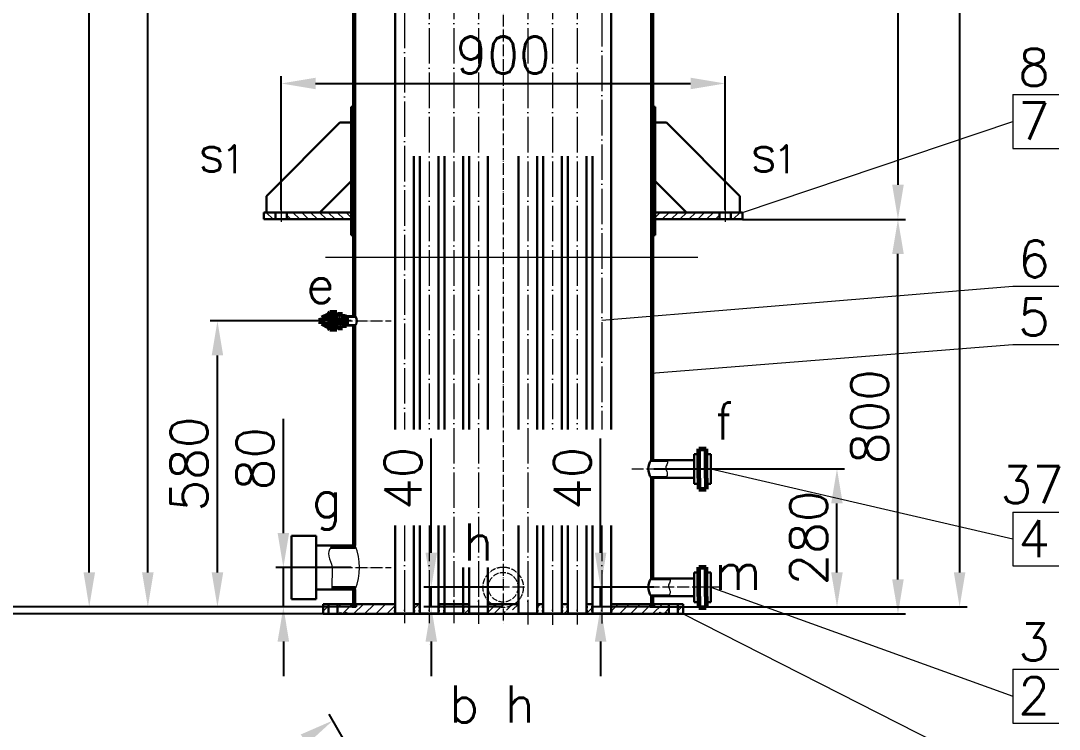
# Model space of a CAD drawing. Header units: millimetres. Extents: x 27957 to 34297, y -4647 to 4153.
# Drawn here: x 29061 to 31166, y -3135 to -1699 of the extents above; entities that cross this region are included whole.
import ezdxf

# ---------------------------------------------------------------- set-up
doc = ezdxf.new("R2010")
doc.units = ezdxf.units.MM
for name, pattern in [('ACAD_ISO02W100', [15, 12, -3]), ('ACAD_ISO04W100', [30, 24, -3, 0, -3]), ('ACAD_ISO05W100', [36, 24, -3, 0, -3, 0, -3, 0, -3])]:
    doc.linetypes.add(name, pattern=pattern)
doc.layers.get('0').update_dxf_attribs({"lineweight": 20})
for name, color, linetype, lineweight in [('1.2', 3, 'Continuous', 30), ('glq1.2', 1, 'ACAD_ISO04W100', 13), ('glq1.5', 3, 'Continuous', 60), ('hb1.3', 6, 'ACAD_ISO02W100', 20), ('tkk.jgj.m20.2', 1, 'ACAD_ISO04W100', 20), ('tkk.jgj.m20.3', 3, 'Continuous', 60), ('中心线', 1, 'ACAD_ISO04W100', 18), ('假想线', 4, 'ACAD_ISO05W100', 20), ('粗实线', 3, 'Continuous', 30)]:
    doc.layers.add(name, color=color, linetype=linetype, lineweight=lineweight)
doc.styles.add('样式 2', font='romans.shx', dxfattribs={"height": 75})
doc.styles.add('样式 5', font='romans.shx', dxfattribs={"height": 5})
doc.dimstyles.new('副本ISO-25', dxfattribs={"dimtxt": 75, "dimasz": 70, "dimexe": 15, "dimexo": 0, "dimgap": 20, "dimtad": 1, "dimdsep": 46, "dimtxsty": '样式 2', "dimcen": 2.5, "dimadec": 0, "dimazin": 0, "dimtfac": 1, "dimtmove": 0, "dimatfit": 3, "dimldrblk": 'NONE', "dimfxl": 0, "dimarcsym": 0})
pattern_1 = [(45, (23053.0922, 2137.9), (-2.245064, 2.245064), [])]

# ---------------------------------------------------------------- blocks, each defined once
blk = doc.blocks.new('*D17')
at = {"color": 0, "lineweight": -2}
for p, q in [((30429.3, 1797.6), (30979.1, 1797.6)), ((30964.1, 1727.6), (30964.1, -2817.4)), ((30338.9, -2887.4), (30979.1, -2887.4))]:
    blk.add_line(p, q, dxfattribs=at)
at = {"color": 0}
for points in [[(30952.4, 1727.6), (30975.7, 1727.6), (30964.1, 1797.6)], [(30952.4, -2817.4), (30975.7, -2817.4), (30964.1, -2887.4)]]:
    blk.add_solid(points, dxfattribs=at)
at = {"layer": 'Defpoints', "color": 0}
for p in [(30429.3, 1797.6), (30338.9, -2887.4), (30964.1, -2887.4)]:
    blk.add_point(p, dxfattribs=at)
at = {"color": 0, "insert": (30906.6, -544.9), "char_height": 75, "attachment_point": 5, "rotation": 90, "style": '样式 2'}
blk.add_mtext('4685', dxfattribs=at)
blk = doc.blocks.new('_None')
blk = doc.blocks.new('*D12')
at = {"color": 0, "lineweight": -2}
for p, q in [((29654.9, 2528.6), (28871.7, 2528.6)), ((28886.7, -2817.4), (28886.7, 2458.6)), ((29738.9, -2887.4), (28871.7, -2887.4))]:
    blk.add_line(p, q, dxfattribs=at)
at = {"color": 0}
for points in [[(28875.1, 2458.6), (28898.4, 2458.6), (28886.7, 2528.6)], [(28875.1, -2817.4), (28898.4, -2817.4), (28886.7, -2887.4)]]:
    blk.add_solid(points, dxfattribs=at)
at = {"layer": 'Defpoints', "color": 0}
for p in [(28886.7, 2528.6), (29654.9, 2528.6), (29738.9, -2887.4)]:
    blk.add_point(p, dxfattribs=at)
at = {"color": 0, "insert": (28829.2, -179.4), "char_height": 75, "attachment_point": 5, "rotation": 90, "style": '样式 2'}
blk.add_mtext('5416', dxfattribs=at)
blk = doc.blocks.new('*D11')
at = {"color": 0, "lineweight": -2}
for p, q in [((29696.4, 1647.6), (29017.2, 1647.6)), ((29032.2, 1577.6), (29032.2, -2817.4)), ((29734.9, -2887.4), (29017.2, -2887.4))]:
    blk.add_line(p, q, dxfattribs=at)
at = {"color": 0}
for points in [[(29020.6, 1577.6), (29043.9, 1577.6), (29032.2, 1647.6)], [(29020.6, -2817.4), (29043.9, -2817.4), (29032.2, -2887.4)]]:
    blk.add_solid(points, dxfattribs=at)
at = {"layer": 'Defpoints', "color": 0}
for p in [(29696.4, 1647.6), (29032.2, -2887.4), (29734.9, -2887.4)]:
    blk.add_point(p, dxfattribs=at)
at = {"color": 0, "insert": (28974.7, -619.9), "char_height": 75, "attachment_point": 5, "rotation": 90, "style": '样式 2'}
blk.add_mtext('4535', dxfattribs=at)
blk = doc.blocks.new('*D10')
at = {"color": 0, "lineweight": -2}
for p, q in [((29654.9, 1529.1), (29184.9, 1529.1)), ((29199.9, -2817.4), (29199.9, 1459.1)), ((29734.9, -2887.4), (29184.9, -2887.4))]:
    blk.add_line(p, q, dxfattribs=at)
at = {"color": 0}
for points in [[(29188.3, 1459.1), (29211.6, 1459.1), (29199.9, 1529.1)], [(29188.3, -2817.4), (29211.6, -2817.4), (29199.9, -2887.4)]]:
    blk.add_solid(points, dxfattribs=at)
at = {"layer": 'Defpoints', "color": 0}
for p in [(29199.9, 1529.1), (29654.9, 1529.1), (29734.9, -2887.4)]:
    blk.add_point(p, dxfattribs=at)
at = {"color": 0, "insert": (29142.4, -679.1), "char_height": 75, "attachment_point": 5, "rotation": 90, "style": '样式 2'}
blk.add_mtext('4416.5', dxfattribs=at)
blk = doc.blocks.new('*D4')
at = {"color": 0, "lineweight": -2}
for p, q in [((29734.9, 1392.6), (29303.7, 1392.6)), ((29318.7, -2817.4), (29318.7, 1322.6)), ((29734.9, -2887.4), (29303.7, -2887.4))]:
    blk.add_line(p, q, dxfattribs=at)
at = {"color": 0}
for points in [[(29307, 1322.6), (29330.3, 1322.6), (29318.7, 1392.6)], [(29307, -2817.4), (29330.3, -2817.4), (29318.7, -2887.4)]]:
    blk.add_solid(points, dxfattribs=at)
at = {"layer": 'Defpoints', "color": 0}
for p in [(29318.7, 1392.6), (29734.9, 1392.6), (29734.9, -2887.4)]:
    blk.add_point(p, dxfattribs=at)
at = {"color": 0, "insert": (29261.2, -747.4), "char_height": 75, "attachment_point": 5, "rotation": 90, "style": '样式 2'}
blk.add_mtext('4280', dxfattribs=at)
blk = doc.blocks.new('*D21')
at = {"color": 0, "lineweight": -2}
for p, q in [((29838.9, -3369), (29686.2, -3104.6)), ((29480.8, -3715.4), (29333.6, -3715.4))]:
    blk.add_line(p, q, dxfattribs=at)
blk.add_arc((30038.9, -3715.4), 690.3, 125.8126, 174.1874, dxfattribs=at)
at = {"color": 0}
for points in [[(29628.6, -3145.9), (29641.3, -3165.5), (29693.7, -3117.6)], [(29363.8, -3646.1), (29340.5, -3644.9), (29348.6, -3715.4)]]:
    blk.add_solid(points, dxfattribs=at)
at = {"layer": 'Defpoints', "color": 0}
for p in [(29838.9, -3369), (29390.2, -3479.3), (29905.9, -3485.1), (29480.8, -3715.4), (30530.1, -3715.4)]:
    blk.add_point(p, dxfattribs=at)
at = {"color": 0, "insert": (29413.3, -3305.7), "char_height": 75, "attachment_point": 5, "rotation": 56.7734, "style": '样式 2'}
blk.add_mtext('60°', dxfattribs=at)
blk = doc.blocks.new('*D7')
at = {"color": 0, "lineweight": -2}
for p, q in [((29893.2, -2777.4), (29893.2, -2545.9)), ((30038.9, -2847.4), (29878.2, -2847.4)), ((29893.2, -2887.4), (29893.2, -2847.4)), ((30038.9, -2887.4), (29878.2, -2887.4)), ((29893.2, -2957.4), (29893.2, -3027.4))]:
    blk.add_line(p, q, dxfattribs=at)
at = {"color": 0}
for points in [[(29881.5, -2777.4), (29904.8, -2777.4), (29893.2, -2847.4)], [(29881.5, -2957.4), (29904.8, -2957.4), (29893.2, -2887.4)]]:
    blk.add_solid(points, dxfattribs=at)
at = {"layer": 'Defpoints', "color": 0}
for p in [(29893.2, -2847.4), (30038.9, -2847.4), (30038.9, -2887.4)]:
    blk.add_point(p, dxfattribs=at)
at = {"color": 0, "insert": (29835.7, -2626.6), "char_height": 75, "attachment_point": 5, "rotation": 90, "style": '样式 2'}
blk.add_mtext('40', dxfattribs=at)
blk = doc.blocks.new('*D6')
at = {"color": 0, "lineweight": -2}
for p, q in [((29593.4, -2737.4), (29593.4, -2505.9)), ((29730.8, -2807.4), (29578.4, -2807.4)), ((29593.4, -2887.4), (29593.4, -2807.4)), ((29734.9, -2887.4), (29578.4, -2887.4)), ((29593.4, -2957.4), (29593.4, -3027.4))]:
    blk.add_line(p, q, dxfattribs=at)
at = {"color": 0}
for points in [[(29581.7, -2737.4), (29605, -2737.4), (29593.4, -2807.4)], [(29581.7, -2957.4), (29605, -2957.4), (29593.4, -2887.4)]]:
    blk.add_solid(points, dxfattribs=at)
at = {"layer": 'Defpoints', "color": 0}
for p in [(29593.4, -2807.4), (29730.8, -2807.4), (29734.9, -2887.4)]:
    blk.add_point(p, dxfattribs=at)
at = {"color": 0, "insert": (29535.9, -2586.6), "char_height": 75, "attachment_point": 5, "rotation": 90, "style": '样式 2'}
blk.add_mtext('80', dxfattribs=at)
blk = doc.blocks.new('*D5')
at = {"color": 0, "lineweight": -2}
for p, q in [((29730.8, -2307.4), (29444.8, -2307.4)), ((29459.8, -2817.4), (29459.8, -2377.4)), ((29734.9, -2887.4), (29444.8, -2887.4))]:
    blk.add_line(p, q, dxfattribs=at)
at = {"color": 0}
for points in [[(29448.1, -2377.4), (29471.4, -2377.4), (29459.8, -2307.4)], [(29448.1, -2817.4), (29471.4, -2817.4), (29459.8, -2887.4)]]:
    blk.add_solid(points, dxfattribs=at)
at = {"layer": 'Defpoints', "color": 0}
for p in [(29459.8, -2307.4), (29730.8, -2307.4), (29734.9, -2887.4)]:
    blk.add_point(p, dxfattribs=at)
at = {"color": 0, "insert": (29402.3, -2597.4), "char_height": 75, "attachment_point": 5, "rotation": 90, "style": '样式 2'}
blk.add_mtext('580', dxfattribs=at)
blk = doc.blocks.new('*D9')
at = {"color": 0, "lineweight": -2}
for p, q in [((30344, -2607.4), (30730.5, -2607.4)), ((30715.5, -2817.4), (30715.5, -2677.4)), ((30342.9, -2887.4), (30730.5, -2887.4))]:
    blk.add_line(p, q, dxfattribs=at)
at = {"color": 0}
for points in [[(30703.8, -2677.4), (30727.1, -2677.4), (30715.5, -2607.4)], [(30703.8, -2817.4), (30727.1, -2817.4), (30715.5, -2887.4)]]:
    blk.add_solid(points, dxfattribs=at)
at = {"layer": 'Defpoints', "color": 0}
for p in [(30344, -2607.4), (30715.5, -2607.4), (30342.9, -2887.4)]:
    blk.add_point(p, dxfattribs=at)
at = {"color": 0, "insert": (30658, -2747.4), "char_height": 75, "attachment_point": 5, "rotation": 90, "style": '样式 2'}
blk.add_mtext('280', dxfattribs=at)
blk = doc.blocks.new('*D8')
at = {"color": 0, "lineweight": -2}
for p, q in [((30236.4, -2777.4), (30236.4, -2545.9)), ((30344, -2847.4), (30221.4, -2847.4)), ((30236.4, -2887.4), (30236.4, -2847.4)), ((30342.9, -2887.4), (30221.4, -2887.4)), ((30236.4, -2957.4), (30236.4, -3027.4))]:
    blk.add_line(p, q, dxfattribs=at)
at = {"color": 0}
for points in [[(30224.7, -2777.4), (30248.1, -2777.4), (30236.4, -2847.4)], [(30224.7, -2957.4), (30248.1, -2957.4), (30236.4, -2887.4)]]:
    blk.add_solid(points, dxfattribs=at)
at = {"layer": 'Defpoints', "color": 0}
for p in [(30236.4, -2847.4), (30344, -2847.4), (30342.9, -2887.4)]:
    blk.add_point(p, dxfattribs=at)
at = {"color": 0, "insert": (30178.9, -2626.6), "char_height": 75, "attachment_point": 5, "rotation": 90, "style": '样式 2'}
blk.add_mtext('40', dxfattribs=at)
blk = doc.blocks.new('*D22')
at = {"color": 0, "lineweight": -2}
for p, q in [((29739.9, 3077.6), (28580, 3077.6)), ((28595, -2831.4), (28595, 3007.6)), ((29673.9, -2901.4), (28580, -2901.4))]:
    blk.add_line(p, q, dxfattribs=at)
at = {"color": 0}
for points in [[(28583.4, 3007.6), (28606.7, 3007.6), (28595, 3077.6)], [(28583.4, -2831.4), (28606.7, -2831.4), (28595, -2901.4)]]:
    blk.add_solid(points, dxfattribs=at)
at = {"layer": 'Defpoints', "color": 0}
for p in [(28595, 3077.6), (29739.9, 3077.6), (29673.9, -2901.4)]:
    blk.add_point(p, dxfattribs=at)
at = {"color": 0, "insert": (28537.5, 88.1), "char_height": 75, "attachment_point": 5, "rotation": 90, "style": '样式 2'}
blk.add_mtext('5979', dxfattribs=at)
blk = doc.blocks.new('*D25')
at = {"color": 0, "lineweight": -2}
for p, q in [((30537, -2101.4), (30854.1, -2101.4)), ((30839.1, -2831.4), (30839.1, -2171.4)), ((30403.9, -2901.4), (30854.1, -2901.4))]:
    blk.add_line(p, q, dxfattribs=at)
at = {"color": 0}
for points in [[(30827.4, -2171.4), (30850.8, -2171.4), (30839.1, -2101.4)], [(30827.4, -2831.4), (30850.8, -2831.4), (30839.1, -2901.4)]]:
    blk.add_solid(points, dxfattribs=at)
at = {"layer": 'Defpoints', "color": 0}
for p in [(30537, -2101.4), (30839.1, -2101.4), (30403.9, -2901.4)]:
    blk.add_point(p, dxfattribs=at)
at = {"color": 0, "insert": (30781.6, -2501.4), "char_height": 75, "attachment_point": 5, "rotation": 90, "style": '样式 2'}
blk.add_mtext('800', dxfattribs=at)
blk = doc.blocks.new('*D26')
at = {"color": 0, "lineweight": -2}
for p, q in [((30597.2, 2058.6), (30854.1, 2058.6)), ((30839.1, 1988.6), (30839.1, -2031.4)), ((30523.9, -2101.4), (30854.1, -2101.4))]:
    blk.add_line(p, q, dxfattribs=at)
at = {"color": 0}
for points in [[(30827.4, 1988.6), (30850.8, 1988.6), (30839.1, 2058.6)], [(30827.4, -2031.4), (30850.8, -2031.4), (30839.1, -2101.4)]]:
    blk.add_solid(points, dxfattribs=at)
at = {"layer": 'Defpoints', "color": 0}
for p in [(30597.2, 2058.6), (30523.9, -2101.4), (30839.1, -2101.4)]:
    blk.add_point(p, dxfattribs=at)
at = {"color": 0, "insert": (30781.6, -21.4), "char_height": 75, "attachment_point": 5, "rotation": 90, "style": '样式 2'}
blk.add_mtext('4160', dxfattribs=at)
blk = doc.blocks.new('*D32')
at = {"color": 0, "lineweight": -2}
for p, q in [((29588.8, -2082.6), (29588.8, -1810.9)), ((29658.8, -1825.9), (30418.9, -1825.9)), ((30488.9, -2082.6), (30488.9, -1810.9))]:
    blk.add_line(p, q, dxfattribs=at)
at = {"color": 0}
for points in [[(29658.8, -1814.3), (29658.8, -1837.6), (29588.8, -1825.9)], [(30418.9, -1814.3), (30418.9, -1837.6), (30488.9, -1825.9)]]:
    blk.add_solid(points, dxfattribs=at)
at = {"layer": 'Defpoints', "color": 0}
for p in [(30488.9, -1825.9), (29588.8, -2082.6), (30488.9, -2082.6)]:
    blk.add_point(p, dxfattribs=at)
at = {"color": 0, "insert": (30038.9, -1768.4), "char_height": 75, "attachment_point": 5, "style": '样式 2'}
blk.add_mtext('900', dxfattribs=at)
blk = doc.blocks.new('*D33')
at = {"color": 0, "lineweight": -2}
for p, q in [((28765.8, -2817.4), (28765.8, -2593.1)), ((29673.9, -2887.4), (28750.8, -2887.4)), ((29673.9, -2901.4), (28750.8, -2901.4)), ((28765.8, -2901.4), (28765.8, -2887.4)), ((28765.8, -2971.4), (28765.8, -3041.4))]:
    blk.add_line(p, q, dxfattribs=at)
at = {"color": 0}
for points in [[(28754.1, -2817.4), (28777.4, -2817.4), (28765.8, -2887.4)], [(28754.1, -2971.4), (28777.4, -2971.4), (28765.8, -2901.4)]]:
    blk.add_solid(points, dxfattribs=at)
at = {"layer": 'Defpoints', "color": 0}
for p in [(28765.8, -2887.4), (29673.9, -2887.4), (29673.9, -2901.4)]:
    blk.add_point(p, dxfattribs=at)
at = {"color": 0, "insert": (28708.3, -2670.2), "char_height": 75, "attachment_point": 5, "rotation": 90, "style": '样式 2'}
blk.add_mtext('14', dxfattribs=at)

msp = doc.modelspace()

# ---------------------------------------------------------------- hatches: boundary and pattern name
h = msp.add_hatch()
h.set_pattern_fill('ANSI31', color=256, scale=4, style=0)
h.set_pattern_definition([(135, (54071.315, -233.945), (8.980256, 8.980256), [])])
h.paths.add_polyline_path([(29730.872, -2101.364), (29730.872, -2087.364), (29600.263, -2087.364), (29600.263, -2101.364)])
h.paths.add_polyline_path([(29577.372, -2101.364), (29577.372, -2087.364), (29553.872, -2087.364), (29553.872, -2101.364)])
h = msp.add_hatch()
h.set_pattern_fill('ANSI31', color=256, scale=4, style=0)
h.set_pattern_definition([(45, (6006.429, -233.945), (-8.980256, 8.980256), [])])
h.paths.add_polyline_path([(30477.48, -2101.364), (30477.48, -2087.364), (30346.872, -2087.364), (30346.872, -2101.364)])
h.paths.add_polyline_path([(30523.872, -2101.364), (30523.872, -2087.364), (30500.372, -2087.364), (30500.372, -2101.364)])
h = msp.add_hatch()
h.set_pattern_fill('ANSI31', color=256, style=0)
h.paths.add_polyline_path([(29687.182, -2295.364), (29690.182, -2295.364), (29690.182, -2297.364), (29701.418, -2297.364), (29701.418, -2294.373), (29701.418, -2290.043), (29687.738, -2290.043, 0.25106017), (29685.418, -2294.373), (29671.418, -2301.364), (29671.418, -2303.114), (29687.182, -2303.114)])
h = msp.add_hatch()
h.set_pattern_fill('ANSI31', color=256, angle=90, style=0)
h.paths.add_polyline_path([(29721.418, -2298.364), (29713.418, -2298.364), (29713.418, -2293.364), (29704.418, -2293.364), (29704.418, -2298.364), (29689.572, -2298.364), (29688.418, -2300.364), (29688.418, -2304.364), (29721.418, -2304.364)])
for points in [[(29671.418, -2303.364), (29671.418, -2302.373), (29669.998, -2303.364)], [(29671.418, -2312.354), (29669.998, -2311.364), (29671.418, -2311.364)]]:
    msp.add_hatch(color=256).paths.add_polyline_path(points)
h = msp.add_hatch()
h.set_pattern_fill('ANSI31', color=256, style=0)
h.set_pattern_definition(pattern_1)
h.paths.add_polyline_path([(29671.418, -2311.614), (29671.418, -2313.364), (29685.418, -2320.364, -0.00046242), (29685.418, -2320.354, 0.25106017), (29687.738, -2324.684), (29701.418, -2324.684), (29701.418, -2317.364), (29690.182, -2317.364), (29690.182, -2319.364), (29687.182, -2319.364), (29687.182, -2311.614)])
h = msp.add_hatch()
h.set_pattern_fill('ANSI31', color=256, angle=90, style=0)
h.set_pattern_definition([(135, (22888.0017, 2142.6242), (-2.245064, -2.245064), [])])
h.paths.add_polyline_path([(29704.418, -2310.364), (29688.418, -2310.364), (29688.418, -2314.364), (29689.572, -2316.364), (29704.418, -2316.364)])
h.paths.add_polyline_path([(29713.418, -2310.364), (29704.418, -2310.364), (29704.418, -2321.364), (29713.418, -2321.364)])
h.paths.add_polyline_path([(29721.418, -2310.364), (29713.418, -2310.364), (29713.418, -2316.364), (29721.418, -2316.364)])
h = msp.add_hatch()
h.set_pattern_fill('ANSI31', color=256, style=0)
h.paths.add_polyline_path([(29738.872, -2297.864), (29721.418, -2297.864), (29721.418, -2299.064), (29739.791, -2299.064, 0.02579605)])
h.paths.add_polyline_path([(29739.791, -2315.664), (29721.418, -2315.664), (29721.418, -2316.364), (29721.418, -2316.864), (29738.872, -2316.864, 0.02579605)])
h = msp.add_hatch()
h.set_pattern_fill('ANSI31', color=256, style=0)
h.set_pattern_definition(pattern_1)
h.paths.add_polyline_path([(29700.418, -2316.364), (29690.182, -2316.364), (29690.182, -2317.364), (29701.418, -2317.364)])
h = msp.add_hatch()
h.set_pattern_fill('ANSI31', color=256, scale=5, style=0)
h.set_pattern_definition([(45, (24275.59, -2322.163), (-11.22532, 11.22532), [])])
h.paths.add_polyline_path([(29673.872, -2901.364), (29684.872, -2901.364), (29684.872, -2881.364), (29673.872, -2881.364)])
h.paths.add_polyline_path([(29819.294, -2901.364), (29819.872, -2900.364), (29819.872, -2896.864), (29819.294, -2896.864), (29819.294, -2893.864), (29819.872, -2893.864), (29819.872, -2888.864), (29819.294, -2888.864), (29819.294, -2885.864), (29819.872, -2885.864), (29819.872, -2881.364), (29740.872, -2881.364), (29740.872, -2887.364), (29732.872, -2887.364), (29732.872, -2881.364), (29702.872, -2881.364), (29702.872, -2901.364), (29706.872, -2901.364), (29708.872, -2898.364), (29710.872, -2901.364), (29718.872, -2901.364), (29720.872, -2898.364), (29722.872, -2901.364)])
h.paths.add_polyline_path([(29869.294, -2896.864), (29869.294, -2893.864), (29869.872, -2893.864), (29869.872, -2888.864), (29869.294, -2888.864), (29869.294, -2885.864), (29869.872, -2885.864), (29869.872, -2881.364), (29857.872, -2881.364), (29857.872, -2885.864), (29858.449, -2885.864), (29858.449, -2888.864), (29857.872, -2888.864), (29857.872, -2893.864), (29858.449, -2893.864), (29858.449, -2896.864), (29857.872, -2896.864), (29857.872, -2900.364), (29858.449, -2901.364), (29869.294, -2901.364), (29869.872, -2900.364), (29869.872, -2896.864)])
h.paths.add_polyline_path([(29907.872, -2893.864), (29908.449, -2893.864), (29908.449, -2896.864), (29907.872, -2896.864), (29907.872, -2900.364), (29908.449, -2901.364), (29919.294, -2901.364), (29919.872, -2900.364), (29919.872, -2896.864), (29919.294, -2896.864), (29919.294, -2893.864), (29919.872, -2893.864), (29919.872, -2888.864), (29919.294, -2888.864), (29919.294, -2885.864), (29919.872, -2885.864), (29919.872, -2881.364), (29907.872, -2881.364), (29907.872, -2885.864), (29908.449, -2885.864), (29908.449, -2888.864), (29907.872, -2888.864)])
h.paths.add_polyline_path([(29957.872, -2893.864), (29958.449, -2893.864), (29958.449, -2896.864), (29957.872, -2896.864), (29957.872, -2900.364), (29958.449, -2901.364), (29969.294, -2901.364), (29969.872, -2900.364), (29969.872, -2896.864), (29969.294, -2896.864), (29969.294, -2893.864), (29969.872, -2893.864), (29969.872, -2888.864), (29969.294, -2888.864), (29969.294, -2885.864), (29969.872, -2885.864), (29969.872, -2881.364), (29957.872, -2881.364), (29957.872, -2885.864), (29958.449, -2885.864), (29958.449, -2888.864), (29957.872, -2888.864)])
h.paths.add_polyline_path([(30019.294, -2893.864), (30019.872, -2893.864), (30019.872, -2888.864), (30019.294, -2888.864), (30019.294, -2885.864), (30019.872, -2885.864), (30019.872, -2881.364), (30007.872, -2881.364), (30007.872, -2885.864), (30008.449, -2885.864), (30008.449, -2888.864), (30007.872, -2888.864), (30007.872, -2893.864), (30008.449, -2893.864), (30008.449, -2896.864), (30007.872, -2896.864), (30007.872, -2900.364), (30008.449, -2901.364), (30019.294, -2901.364), (30019.872, -2900.364), (30019.872, -2896.864), (30019.294, -2896.864)])
h.paths.add_polyline_path([(30069.294, -2893.864), (30069.872, -2893.864), (30069.872, -2888.864), (30069.294, -2888.864), (30069.294, -2885.864), (30069.872, -2885.864), (30069.872, -2881.364), (30057.872, -2881.364), (30057.872, -2885.864), (30058.449, -2885.864), (30058.449, -2888.864), (30057.872, -2888.864), (30057.872, -2893.864), (30058.449, -2893.864), (30058.449, -2896.864), (30057.872, -2896.864), (30057.872, -2900.364), (30058.449, -2901.364), (30069.294, -2901.364), (30069.872, -2900.364), (30069.872, -2896.864), (30069.294, -2896.864)])
h.paths.add_polyline_path([(30119.294, -2893.864), (30119.872, -2893.864), (30119.872, -2888.864), (30119.294, -2888.864), (30119.294, -2885.864), (30119.872, -2885.864), (30119.872, -2881.364), (30107.872, -2881.364), (30107.872, -2885.864), (30108.449, -2885.864), (30108.449, -2888.864), (30107.872, -2888.864), (30107.872, -2893.864), (30108.449, -2893.864), (30108.449, -2896.864), (30107.872, -2896.864), (30107.872, -2900.364), (30108.449, -2901.364), (30119.294, -2901.364), (30119.872, -2900.364), (30119.872, -2896.864), (30119.294, -2896.864)])
h.paths.add_polyline_path([(30158.449, -2893.864), (30158.449, -2896.864), (30157.872, -2896.864), (30157.872, -2900.364), (30158.449, -2901.364), (30169.294, -2901.364), (30169.872, -2900.364), (30169.872, -2896.864), (30169.294, -2896.864), (30169.294, -2893.864), (30169.872, -2893.864), (30169.872, -2888.864), (30169.294, -2888.864), (30169.294, -2885.864), (30169.872, -2885.864), (30169.872, -2881.364), (30157.872, -2881.364), (30157.872, -2885.864), (30158.449, -2885.864), (30158.449, -2888.864), (30157.872, -2888.864), (30157.872, -2893.864)])
h.paths.add_polyline_path([(30208.449, -2888.864), (30207.872, -2888.864), (30207.872, -2893.864), (30208.449, -2893.864), (30208.449, -2896.864), (30207.872, -2896.864), (30207.872, -2900.364), (30208.449, -2901.364), (30219.295, -2901.364), (30219.872, -2900.364), (30219.872, -2896.864), (30219.295, -2896.864), (30219.295, -2893.864), (30219.872, -2893.864), (30219.872, -2888.864), (30219.295, -2888.864), (30219.295, -2885.864), (30219.872, -2885.864), (30219.872, -2881.364), (30207.872, -2881.364), (30207.872, -2885.864), (30208.449, -2885.864)])
h.paths.add_polyline_path([(30354.872, -2901.364), (30356.872, -2898.364), (30358.872, -2901.364), (30366.872, -2901.364), (30368.872, -2898.364), (30370.872, -2901.364), (30374.872, -2901.364), (30374.872, -2881.364), (30344.872, -2881.364), (30344.872, -2887.364), (30336.872, -2887.364), (30336.872, -2881.364), (30257.872, -2881.364), (30257.872, -2885.864), (30258.449, -2885.864), (30258.449, -2888.864), (30257.872, -2888.864), (30257.872, -2893.864), (30258.449, -2893.864), (30258.449, -2896.864), (30257.872, -2896.864), (30257.872, -2900.364), (30258.449, -2901.364)])
h.paths.add_polyline_path([(30392.872, -2901.364), (30403.872, -2901.364), (30403.872, -2881.364), (30392.872, -2881.364)])
h = msp.add_hatch()
h.set_pattern_fill('ANSI31', color=256, scale=4, style=0)
h.paths.add_polyline_path([(30038.872, -2881.364), (30019.872, -2881.364), (30019.872, -2883.613, 0.03418522), (30024.988, -2885.864), (30038.872, -2885.864)])
h.paths.add_polyline_path([(30024.988, -2885.864), (30019.294, -2885.864), (30019.294, -2888.864), (30038.872, -2888.864), (30038.872, -2888.29, -0.08673989)])
h.paths.add_polyline_path([(30057.872, -2883.613), (30057.872, -2881.364), (30038.872, -2881.364), (30038.872, -2885.864), (30052.755, -2885.864, 0.03418522)])
h.paths.add_polyline_path([(30058.449, -2885.864), (30052.755, -2885.864, -0.08673989), (30038.872, -2888.29), (30038.872, -2888.864), (30058.449, -2888.864)])
h.paths.add_polyline_path([(30057.872, -2888.864), (30038.872, -2888.864), (30038.872, -2893.864), (30057.872, -2893.864)])
h.paths.add_polyline_path([(30038.872, -2893.864), (30019.294, -2893.864), (30019.294, -2896.864), (30038.872, -2896.864)])
h.paths.add_polyline_path([(30038.872, -2888.864), (30019.872, -2888.864), (30019.872, -2893.864), (30038.872, -2893.864)])
h.paths.add_polyline_path([(30038.872, -2896.864), (30019.872, -2896.864), (30019.872, -2900.364), (30038.872, -2900.364)])
h.paths.add_polyline_path([(30057.872, -2896.864), (30038.872, -2896.864), (30038.872, -2900.364), (30057.872, -2900.364)])
h.paths.add_polyline_path([(30038.872, -2900.364), (30019.872, -2900.364), (30019.294, -2901.364), (30038.872, -2901.364)])
h.paths.add_polyline_path([(30057.872, -2900.364), (30038.872, -2900.364), (30038.872, -2901.364), (30058.449, -2901.364)])

# ---------------------------------------------------------------- linework, layer by layer
for p, q in [((31071.796, -1848.485), (31071.796, -1957.473)), ((31071.796, -1848.485), (31165.036, -1848.485)), ((30523.872, -2087.364), (31071.796, -1902.979)), ((31071.796, -1957.473), (31165.036, -1957.473)), ((29678.69, -2178.347), (30433.667, -2178.347)), ((30238.872, -2305.842), (31071.796, -2236.907)), ((31071.796, -2236.907), (31165.036, -2236.907)), ((29669.998, -2303.364), (29671.418, -2302.373)), ((29669.998, -2311.364), (29671.418, -2312.354)), ((30338.872, -2413.404), (31071.796, -2355.062)), ((31071.796, -2355.062), (31165.036, -2355.062)), ((30459.623, -2607.364), (31071.796, -2749.416)), ((31071.796, -2694.922), (31071.796, -2803.91)), ((31071.796, -2694.922), (31165.036, -2694.922)), ((31071.796, -2803.91), (31165.036, -2803.91)), ((30459.623, -2847.364), (31071.796, -3068.166)), ((30344.872, -2881.364), (30284.618, -2881.364)), ((30344.872, -2887.364), (30284.618, -2887.364)), ((30403.872, -2901.364), (31071.796, -3240.71)), ((31071.796, -3013.672), (31165.036, -3013.672)), ((31071.796, -3013.672), (31071.796, -3122.66)), ((31071.796, -3122.66), (31165.036, -3122.66))]:
    msp.add_line(p, q)
msp.add_arc((29629.872, -2807.364), 117.734, 337.791948, 22.208052)
for points, knots in [([(30371.278, -2589.437), (30372.113, -2591.356), (30373.073, -2595.954), (30365.708, -2604.196), (30373.613, -2615.111), (30370.619, -2622.207), (30368.566, -2625.351)], [6.6478009, 6.6478009, 6.6478009, 6.6478009, 12.79080669, 21.48468527, 34.31898502, 44.93374018, 44.93374018, 44.93374018, 44.93374018]), ([(29692.337, -2762.864), (29688.147, -2768.055), (29681.604, -2779.621), (29694.135, -2802.963), (29691.389, -2827.529), (29691.699, -2844.728), (29691.827, -2851.864)], [12.39811184, 12.39811184, 12.39811184, 12.39811184, 31.19802637, 53.07096954, 83.27412044, 104.69060483, 104.69060483, 104.69060483, 104.69060483]), ([(30376.793, -2829.437), (30377.628, -2831.356), (30378.588, -2835.954), (30371.223, -2844.196), (30379.128, -2855.111), (30376.134, -2862.207), (30374.081, -2865.351)], [6.6478009, 6.6478009, 6.6478009, 6.6478009, 12.79080669, 21.48468527, 34.31898502, 44.93374018, 44.93374018, 44.93374018, 44.93374018])]:
    msp.add_open_spline(points, degree=3, knots=knots)
at = {"layer": '1.2'}
for p, q in [((29721.418, -2297.864), (29738.872, -2297.864)), ((29721.418, -2297.864), (29721.418, -2316.864)), ((29721.418, -2299.064), (29739.791, -2299.064)), ((29721.418, -2315.664), (29739.791, -2315.664)), ((29721.418, -2316.864), (29738.872, -2316.864)), ((30426.12, -2626.364), (30426.12, -2577.283)), ((30435.288, -2577.283), (30426.12, -2577.283)), ((30459.623, -2577.283), (30450.456, -2577.283)), ((30459.623, -2626.364), (30459.623, -2577.283)), ((30371.835, -2590.937), (30337.856, -2590.937)), ((30426.12, -2589.437), (30338.872, -2589.437)), ((30369.485, -2623.851), (30337.848, -2623.851)), ((30426.12, -2625.351), (30338.872, -2625.351)), ((30426.12, -2626.364), (30426.12, -2637.445)), ((30459.623, -2626.364), (30459.623, -2637.445)), ((30435.288, -2637.445), (30426.12, -2637.445)), ((30459.623, -2637.445), (30450.456, -2637.445)), ((30426.12, -2866.364), (30426.12, -2817.283)), ((30435.288, -2817.283), (30426.12, -2817.283)), ((30459.623, -2817.283), (30450.456, -2817.283)), ((30459.623, -2866.364), (30459.623, -2817.283)), ((30377.35, -2830.937), (30337.856, -2830.937)), ((30426.12, -2829.437), (30338.872, -2829.437)), ((30375, -2863.851), (30337.848, -2863.851)), ((30426.12, -2865.351), (30338.872, -2865.351)), ((30426.12, -2866.364), (30426.12, -2877.445)), ((30435.288, -2877.445), (30426.12, -2877.445)), ((30459.623, -2877.445), (30450.456, -2877.445)), ((30459.623, -2866.364), (30459.623, -2877.445))]:
    msp.add_line(p, q, dxfattribs=at)
for centre, radius, start, end in [((29727.709, -2307.364), 14.658, 319.60003, 40.39997), ((30363.782, -2607.4), 30.712, 144.204053, 215.795947), ((30363.782, -2847.4), 30.712, 144.204053, 215.795947)]:
    msp.add_arc(centre, radius, start, end, dxfattribs=at)
at = {"layer": 'glq1.2', "ltscale": 3}
for p, q in [((30238.872, 3096.212), (30238.872, -2527.2)), ((29838.872, 3093.155), (29838.872, -2527.2)), ((29838.872, -2722.44), (29838.872, -2909.009)), ((30238.872, -2722.44), (30238.872, -2920.995))]:
    msp.add_line(p, q, dxfattribs=at)
at = {"layer": 'glq1.2'}
for p, q in [((29588.817, -2082.592), (29588.817, -2106.135)), ((30488.926, -2082.592), (30488.926, -2106.135)), ((29682.392, -2307.364), (29724.64, -2307.364))]:
    msp.add_line(p, q, dxfattribs=at)
at = {"layer": 'glq1.5'}
for p, q in [((29704.418, -2293.364), (29713.418, -2293.364)), ((29704.418, -2293.364), (29704.418, -2298.364)), ((29704.418, -2293.364), (29713.418, -2293.364)), ((29704.418, -2298.364), (29704.418, -2293.364)), ((29713.418, -2293.364), (29713.418, -2298.364)), ((29713.418, -2298.364), (29713.418, -2293.364)), ((29685.418, -2294.373), (29671.418, -2301.364)), ((29685.418, -2320.364), (29671.418, -2313.364)), ((29687.182, -2295.364), (29690.182, -2295.364)), ((29688.418, -2300.364), (29690.15, -2297.364)), ((29688.418, -2307.364), (29688.418, -2300.364)), ((29688.418, -2304.364), (29721.418, -2304.364)), ((29688.418, -2307.364), (29688.418, -2314.364)), ((29688.418, -2310.364), (29721.418, -2310.364)), ((29688.418, -2314.364), (29690.15, -2317.364)), ((29689.572, -2298.364), (29704.418, -2298.364)), ((29690.15, -2297.364), (29701.418, -2297.364)), ((29690.182, -2297.364), (29701.418, -2297.364)), ((29690.182, -2298.364), (29700.418, -2298.364)), ((29700.418, -2298.364), (29701.418, -2297.364)), ((29701.418, -2297.364), (29701.418, -2298.364)), ((29701.418, -2298.364), (29701.418, -2297.364)), ((29701.418, -2298.364), (29704.418, -2298.364)), ((29713.418, -2298.364), (29721.418, -2298.364)), ((29721.418, -2298.364), (29721.418, -2316.364)), ((29687.182, -2319.364), (29690.182, -2319.364)), ((29689.572, -2316.364), (29704.418, -2316.364)), ((29690.15, -2317.364), (29701.418, -2317.364)), ((29690.182, -2316.364), (29700.418, -2316.364)), ((29690.182, -2317.364), (29701.418, -2317.364)), ((29700.418, -2316.364), (29701.418, -2317.364)), ((29701.418, -2316.364), (29701.418, -2317.364)), ((29704.418, -2316.364), (29704.418, -2321.364)), ((29704.418, -2321.364), (29713.418, -2321.364)), ((29713.418, -2316.364), (29721.418, -2316.364)), ((29713.418, -2316.364), (29713.418, -2321.364)), ((30435.288, -2626.364), (30435.288, -2566.437)), ((30435.288, -2566.437), (30450.456, -2566.437)), ((30450.456, -2626.364), (30450.456, -2566.437)), ((30435.288, -2626.364), (30435.288, -2648.29)), ((30450.456, -2626.364), (30450.456, -2648.29)), ((30435.288, -2648.29), (30450.456, -2648.29)), ((30435.288, -2866.364), (30435.288, -2806.437)), ((30435.288, -2806.437), (30450.456, -2806.437)), ((30450.456, -2866.364), (30450.456, -2806.437)), ((30435.288, -2866.364), (30435.288, -2888.29)), ((30450.456, -2866.364), (30450.456, -2888.29)), ((30435.288, -2888.29), (30450.456, -2888.29))]:
    msp.add_line(p, q, dxfattribs=at)
at = {"layer": 'hb1.3'}
for radius in [40.927, 30.081]:
    msp.add_circle((30038.872, -2847.364), radius, dxfattribs=at)
at = {"layer": 'tkk.jgj.m20.2'}
msp.add_line((29715.253, -2307.364), (29663.807, -2307.364), dxfattribs=at)
at = {"layer": 'tkk.jgj.m20.3'}
for p, q in [((29701.418, -2290.043), (29687.738, -2290.043)), ((29701.418, -2290.043), (29701.418, -2298.364)), ((29671.418, -2301.364), (29671.418, -2313.364)), ((29687.182, -2307.364), (29687.182, -2295.364)), ((29687.182, -2307.364), (29687.182, -2319.364)), ((29690.182, -2297.364), (29690.182, -2295.364)), ((29701.418, -2294.373), (29701.418, -2298.364)), ((29701.418, -2298.364), (29701.418, -2294.373)), ((29701.418, -2324.684), (29687.738, -2324.684)), ((29690.182, -2317.364), (29690.182, -2319.364)), ((29701.418, -2316.364), (29701.418, -2320.354)), ((29701.418, -2316.364), (29701.418, -2324.684))]:
    msp.add_line(p, q, dxfattribs=at)
for centre, start, end in [((29690.618, -2294.373), 123.626403, 180), ((29690.618, -2320.354), 180, 236.373597)]:
    msp.add_arc(centre, 5.2, start, end, dxfattribs=at)
at = {"layer": '中心线', "ltscale": 3}
for p, q in [((29888.872, -362.073), (29888.872, -2527.2)), ((29938.872, -362.073), (29938.872, -2918.504)), ((29988.872, -362.073), (29988.872, -2921.431)), ((30088.872, -362.073), (30088.872, -2922.595)), ((30138.872, -362.073), (30138.872, -2527.2)), ((30188.872, -362.073), (30188.872, -2527.2)), ((29888.872, -2722.44), (29888.872, -2914.764)), ((30138.872, -2722.44), (30138.872, -2923.54)), ((30188.872, -2722.44), (30188.872, -2922.595)), ((29888.872, -2963.403), (29888.872, -2963.785))]:
    msp.add_line(p, q, dxfattribs=at)
at = {"layer": '中心线'}
for p, q in [((30038.872, -362.073), (30038.872, -2921.191)), ((29649.606, -2307.364), (29811.902, -2307.364)), ((30299.513, -2607.364), (30479.771, -2607.364)), ((29649.606, -2807.364), (29811.902, -2807.364)), ((30081.958, -2847.364), (30001.223, -2847.364)), ((30475.965, -2847.364), (30313.577, -2847.364)), ((29838.872, -2873.132), (29838.872, -2920.476)), ((29888.872, -2873.132), (29888.872, -2920.476)), ((29938.872, -2873.132), (29938.872, -2920.476)), ((29988.872, -2873.132), (29988.872, -2920.476)), ((30088.872, -2873.132), (30088.872, -2920.476)), ((30138.872, -2873.132), (30138.872, -2920.476)), ((30188.872, -2873.132), (30188.872, -2920.476)), ((30238.872, -2873.132), (30238.872, -2920.476))]:
    msp.add_line(p, q, dxfattribs=at)
at = {"layer": '假想线', "ltscale": 0.25}
for p, q in [((29665.52, -2301.747), (29665.52, -2312.969)), ((29677.003, -2303.364), (29665.52, -2303.364)), ((29671.418, -2304.364), (29665.52, -2304.364)), ((29677.003, -2304.364), (29665.52, -2304.364)), ((29677.003, -2310.364), (29665.52, -2310.364)), ((29677.003, -2311.364), (29665.52, -2311.364)), ((29677.003, -2307.364), (29677.003, -2303.364)), ((29677.003, -2307.364), (29677.003, -2311.364))]:
    msp.add_line(p, q, dxfattribs=at)
at = {"layer": '粗实线'}
for p, q in [((29734.872, 1392.636), (29734.872, -2297.864)), ((29738.872, 1392.636), (29738.872, -2297.864)), ((30338.872, 1392.636), (30338.872, -2589.437)), ((30342.872, 1392.636), (30342.872, -2589.437)), ((29730.872, -1873.364), (29730.872, -2133.364)), ((29734.872, -1873.364), (29730.872, -1873.364)), ((30342.872, -1873.364), (30346.872, -1873.364)), ((30346.872, -1873.364), (30346.872, -2133.364)), ((29707.98, -1905.364), (29558.872, -2054.472)), ((29730.872, -1905.364), (29707.98, -1905.364)), ((30346.872, -1905.364), (30369.764, -1905.364)), ((30369.764, -1905.364), (30518.872, -2054.472)), ((29730.872, -2023.893), (29667.401, -2087.364)), ((30346.872, -2023.893), (30410.342, -2087.364)), ((29558.872, -2054.472), (29558.872, -2087.364)), ((29558.872, -2054.472), (29558.872, -2077.364)), ((30518.872, -2054.472), (30518.872, -2087.364)), ((30518.872, -2054.472), (30518.872, -2077.364)), ((29730.872, -2087.364), (29553.872, -2087.364)), ((29553.872, -2087.364), (29553.872, -2101.364)), ((29730.872, -2101.364), (29553.872, -2101.364)), ((29577.372, -2087.364), (29577.372, -2101.364)), ((29600.263, -2087.364), (29600.263, -2101.364)), ((30346.872, -2087.364), (30523.872, -2087.364)), ((30346.872, -2087.364), (30346.872, -2101.364)), ((30346.872, -2101.364), (30523.872, -2101.364)), ((30477.48, -2087.364), (30477.48, -2101.364)), ((30500.372, -2087.364), (30500.372, -2101.364)), ((30523.872, -2087.364), (30523.872, -2101.364)), ((29734.872, -2133.364), (29730.872, -2133.364)), ((30342.872, -2133.364), (30346.872, -2133.364)), ((29687.182, -2303.114), (29671.418, -2303.114)), ((29687.182, -2311.614), (29671.418, -2311.614)), ((29734.872, -2316.864), (29734.872, -2762.864)), ((29738.872, -2316.864), (29738.872, -2762.864)), ((30338.872, -2625.351), (30338.872, -2829.437)), ((30342.872, -2625.351), (30342.872, -2829.437)), ((29609.849, -2742.864), (29609.849, -2871.864)), ((29609.849, -2742.864), (29659.849, -2742.864)), ((29659.849, -2742.864), (29659.849, -2871.864)), ((29659.849, -2762.864), (29738.872, -2762.864)), ((29689.068, -2767.364), (29738.872, -2767.364)), ((29659.849, -2851.864), (29738.872, -2851.864)), ((29691.75, -2847.364), (29738.872, -2847.364)), ((29734.872, -2851.864), (29734.872, -2887.364)), ((29738.872, -2851.864), (29738.872, -2887.364)), ((29609.849, -2871.864), (29659.849, -2871.864)), ((29673.872, -2881.364), (29819.872, -2881.364)), ((29673.872, -2881.364), (29673.872, -2901.364)), ((29684.872, -2881.364), (29684.872, -2901.364)), ((29702.872, -2881.364), (29702.872, -2901.364)), ((29732.872, -2881.364), (29732.872, -2887.364)), ((29819.872, -2881.364), (29734.872, -2881.364)), ((29740.872, -2881.364), (29740.872, -2887.364)), ((29819.872, -2885.864), (29819.872, -2881.364)), ((29857.872, -2885.864), (29857.872, -2881.364)), ((29857.872, -2881.364), (29869.872, -2881.364)), ((29869.872, -2881.364), (29857.872, -2881.364)), ((29869.872, -2885.864), (29869.872, -2881.364)), ((29907.872, -2885.864), (29907.872, -2881.364)), ((29907.872, -2881.364), (29919.872, -2881.364)), ((29969.872, -2881.364), (29907.872, -2881.364)), ((29919.872, -2885.864), (29919.872, -2881.364)), ((29957.872, -2885.864), (29957.872, -2881.364)), ((29957.872, -2881.364), (29969.872, -2881.364)), ((29969.872, -2885.864), (29969.872, -2881.364)), ((30007.872, -2885.864), (30007.872, -2881.364)), ((30007.872, -2881.364), (30069.872, -2881.364)), ((30069.872, -2881.364), (30007.872, -2881.364)), ((30069.872, -2885.864), (30069.872, -2881.364)), ((30107.872, -2885.864), (30107.872, -2881.364)), ((30107.872, -2881.364), (30119.872, -2881.364)), ((30119.872, -2881.364), (30107.872, -2881.364)), ((30119.872, -2885.864), (30119.872, -2881.364)), ((30157.872, -2885.864), (30157.872, -2881.364)), ((30157.872, -2881.364), (30169.872, -2881.364)), ((30169.872, -2881.364), (30157.872, -2881.364)), ((30169.872, -2885.864), (30169.872, -2881.364)), ((30207.872, -2885.864), (30207.872, -2881.364)), ((30207.872, -2881.364), (30219.872, -2881.364)), ((30219.872, -2881.364), (30207.872, -2881.364)), ((30219.872, -2885.864), (30219.872, -2881.364)), ((30342.872, -2881.364), (30257.872, -2881.364)), ((30257.872, -2885.864), (30257.872, -2881.364)), ((30257.872, -2881.364), (30403.872, -2881.364)), ((30336.872, -2881.364), (30336.872, -2887.364)), ((30338.872, -2865.351), (30338.872, -2887.364)), ((30342.872, -2865.351), (30342.872, -2887.364)), ((30344.872, -2881.364), (30344.872, -2887.364)), ((30374.872, -2881.364), (30374.872, -2901.364)), ((30392.872, -2881.364), (30392.872, -2901.364)), ((30403.872, -2881.364), (30403.872, -2901.364)), ((29673.872, -2901.364), (30403.872, -2901.364)), ((29706.872, -2901.364), (29708.872, -2898.364)), ((29708.872, -2898.364), (29710.872, -2901.364)), ((29718.872, -2901.364), (29720.872, -2898.364)), ((29720.872, -2898.364), (29722.872, -2901.364)), ((29732.872, -2887.364), (29740.872, -2887.364)), ((29819.294, -2888.864), (29819.294, -2885.864)), ((29819.294, -2885.864), (29819.872, -2885.864)), ((29819.294, -2888.864), (29819.872, -2888.864)), ((29819.294, -2896.864), (29819.294, -2893.864)), ((29819.294, -2893.864), (29819.872, -2893.864)), ((29819.294, -2896.864), (29819.872, -2896.864)), ((29819.872, -2900.364), (29819.294, -2901.364)), ((29819.872, -2893.864), (29819.872, -2888.864)), ((29819.872, -2900.364), (29819.872, -2896.864)), ((29819.872, -2900.364), (29857.872, -2900.364)), ((29857.872, -2885.864), (29858.449, -2885.864)), ((29857.872, -2893.864), (29857.872, -2888.864)), ((29857.872, -2888.864), (29858.449, -2888.864)), ((29857.872, -2893.864), (29858.449, -2893.864)), ((29857.872, -2900.364), (29857.872, -2896.864)), ((29857.872, -2896.864), (29858.449, -2896.864)), ((29857.872, -2900.364), (29858.449, -2901.364)), ((29858.449, -2888.864), (29858.449, -2885.864)), ((29858.449, -2896.864), (29858.449, -2893.864)), ((29869.294, -2888.864), (29869.294, -2885.864)), ((29869.294, -2885.864), (29869.872, -2885.864)), ((29869.294, -2888.864), (29869.872, -2888.864)), ((29869.294, -2896.864), (29869.294, -2893.864)), ((29869.294, -2893.864), (29869.872, -2893.864)), ((29869.294, -2896.864), (29869.872, -2896.864)), ((29869.872, -2900.364), (29869.294, -2901.364)), ((29869.872, -2893.864), (29869.872, -2888.864)), ((29869.872, -2900.364), (29869.872, -2896.864)), ((29869.872, -2900.364), (29907.872, -2900.364)), ((29907.872, -2885.864), (29908.449, -2885.864)), ((29907.872, -2893.864), (29907.872, -2888.864)), ((29907.872, -2888.864), (29908.449, -2888.864)), ((29907.872, -2893.864), (29908.449, -2893.864)), ((29907.872, -2900.364), (29907.872, -2896.864)), ((29907.872, -2896.864), (29908.449, -2896.864)), ((29907.872, -2900.364), (29908.449, -2901.364)), ((29908.449, -2888.864), (29908.449, -2885.864)), ((29908.449, -2896.864), (29908.449, -2893.864)), ((29919.294, -2888.864), (29919.294, -2885.864)), ((29919.294, -2885.864), (29919.872, -2885.864)), ((29919.294, -2888.864), (29919.872, -2888.864)), ((29919.294, -2896.864), (29919.294, -2893.864)), ((29919.294, -2893.864), (29919.872, -2893.864)), ((29919.294, -2896.864), (29919.872, -2896.864)), ((29919.872, -2900.364), (29919.294, -2901.364)), ((29919.872, -2893.864), (29919.872, -2888.864)), ((29919.872, -2900.364), (29919.872, -2896.864)), ((29919.872, -2900.364), (29957.872, -2900.364)), ((29957.872, -2885.864), (29958.449, -2885.864)), ((29957.872, -2893.864), (29957.872, -2888.864)), ((29957.872, -2888.864), (29958.449, -2888.864)), ((29957.872, -2893.864), (29958.449, -2893.864)), ((29957.872, -2900.364), (29957.872, -2896.864)), ((29957.872, -2896.864), (29958.449, -2896.864)), ((29957.872, -2900.364), (29958.449, -2901.364)), ((29958.449, -2888.864), (29958.449, -2885.864)), ((29958.449, -2896.864), (29958.449, -2893.864)), ((29969.294, -2888.864), (29969.294, -2885.864)), ((29969.294, -2885.864), (29969.872, -2885.864)), ((29969.294, -2888.864), (29969.872, -2888.864)), ((29969.294, -2896.864), (29969.294, -2893.864)), ((29969.294, -2893.864), (29969.872, -2893.864)), ((29969.294, -2896.864), (29969.872, -2896.864)), ((29969.872, -2900.364), (29969.294, -2901.364)), ((29969.872, -2893.864), (29969.872, -2888.864)), ((29969.872, -2900.364), (29969.872, -2896.864)), ((29969.872, -2900.364), (30007.872, -2900.364)), ((30007.872, -2900.364), (30007.872, -2896.864)), ((30007.872, -2900.364), (30008.449, -2901.364)), ((30069.872, -2900.364), (30069.294, -2901.364)), ((30069.872, -2900.364), (30069.872, -2896.864)), ((30069.872, -2900.364), (30107.872, -2900.364)), ((30107.872, -2885.864), (30108.449, -2885.864)), ((30107.872, -2893.864), (30107.872, -2888.864)), ((30107.872, -2888.864), (30108.449, -2888.864)), ((30107.872, -2893.864), (30108.449, -2893.864)), ((30107.872, -2900.364), (30107.872, -2896.864)), ((30107.872, -2896.864), (30108.449, -2896.864)), ((30107.872, -2900.364), (30108.449, -2901.364)), ((30108.449, -2888.864), (30108.449, -2885.864)), ((30108.449, -2896.864), (30108.449, -2893.864)), ((30119.294, -2888.864), (30119.294, -2885.864)), ((30119.294, -2885.864), (30119.872, -2885.864)), ((30119.294, -2888.864), (30119.872, -2888.864)), ((30119.294, -2896.864), (30119.294, -2893.864)), ((30119.294, -2893.864), (30119.872, -2893.864)), ((30119.294, -2896.864), (30119.872, -2896.864)), ((30119.872, -2900.364), (30119.294, -2901.364)), ((30119.872, -2893.864), (30119.872, -2888.864)), ((30119.872, -2900.364), (30119.872, -2896.864)), ((30119.872, -2900.364), (30157.872, -2900.364)), ((30157.872, -2885.864), (30158.449, -2885.864)), ((30157.872, -2893.864), (30157.872, -2888.864)), ((30157.872, -2888.864), (30158.449, -2888.864)), ((30157.872, -2893.864), (30158.449, -2893.864)), ((30157.872, -2900.364), (30157.872, -2896.864)), ((30157.872, -2896.864), (30158.449, -2896.864)), ((30157.872, -2900.364), (30158.449, -2901.364)), ((30158.449, -2888.864), (30158.449, -2885.864)), ((30158.449, -2896.864), (30158.449, -2893.864)), ((30169.294, -2888.864), (30169.294, -2885.864)), ((30169.294, -2885.864), (30169.872, -2885.864)), ((30169.294, -2888.864), (30169.872, -2888.864)), ((30169.294, -2896.864), (30169.294, -2893.864)), ((30169.294, -2893.864), (30169.872, -2893.864)), ((30169.294, -2896.864), (30169.872, -2896.864)), ((30169.872, -2900.364), (30169.294, -2901.364)), ((30169.872, -2893.864), (30169.872, -2888.864)), ((30169.872, -2900.364), (30169.872, -2896.864)), ((30169.872, -2900.364), (30207.872, -2900.364)), ((30207.872, -2885.864), (30208.449, -2885.864)), ((30207.872, -2893.864), (30207.872, -2888.864)), ((30207.872, -2888.864), (30208.449, -2888.864)), ((30207.872, -2893.864), (30208.449, -2893.864)), ((30207.872, -2900.364), (30207.872, -2896.864)), ((30207.872, -2896.864), (30208.449, -2896.864)), ((30207.872, -2900.364), (30208.449, -2901.364)), ((30208.449, -2888.864), (30208.449, -2885.864)), ((30208.449, -2896.864), (30208.449, -2893.864)), ((30219.295, -2888.864), (30219.295, -2885.864)), ((30219.295, -2885.864), (30219.872, -2885.864)), ((30219.295, -2888.864), (30219.872, -2888.864)), ((30219.295, -2896.864), (30219.295, -2893.864)), ((30219.295, -2893.864), (30219.872, -2893.864)), ((30219.295, -2896.864), (30219.872, -2896.864)), ((30219.872, -2900.364), (30219.295, -2901.364)), ((30219.872, -2893.864), (30219.872, -2888.864)), ((30219.872, -2900.364), (30219.872, -2896.864)), ((30219.872, -2900.364), (30257.872, -2900.364)), ((30257.872, -2885.864), (30258.449, -2885.864)), ((30257.872, -2893.864), (30257.872, -2888.864)), ((30257.872, -2888.864), (30258.449, -2888.864)), ((30257.872, -2893.864), (30258.449, -2893.864)), ((30257.872, -2900.364), (30257.872, -2896.864)), ((30257.872, -2896.864), (30258.449, -2896.864)), ((30257.872, -2900.364), (30258.449, -2901.364)), ((30258.449, -2888.864), (30258.449, -2885.864)), ((30258.449, -2896.864), (30258.449, -2893.864)), ((30344.872, -2887.364), (30336.872, -2887.364)), ((30356.872, -2898.364), (30354.872, -2901.364)), ((30358.872, -2901.364), (30356.872, -2898.364)), ((30368.872, -2898.364), (30366.872, -2901.364)), ((30370.872, -2901.364), (30368.872, -2898.364))]:
    msp.add_line(p, q, dxfattribs=at)
at = {"layer": '粗实线', "ltscale": 3}
for p, q in [((29819.872, -362.073), (29819.872, -1973.534)), ((30257.872, -362.073), (30257.872, -2527.2)), ((29819.872, -1973.534), (29819.872, -2527.2)), ((29857.872, -1973.534), (29857.872, -2527.2)), ((29869.872, -1973.534), (29869.872, -2527.2)), ((29907.872, -1973.534), (29907.872, -2527.2)), ((29919.872, -1973.534), (29919.872, -2527.2)), ((29957.872, -1973.534), (29957.872, -2527.2)), ((29969.872, -1973.534), (29969.872, -2527.2)), ((30007.872, -1973.534), (30007.872, -2527.2)), ((30069.872, -1973.534), (30069.872, -2527.2)), ((30107.872, -1973.534), (30107.872, -2527.2)), ((30119.872, -1973.534), (30119.872, -2527.2)), ((30157.872, -1973.534), (30157.872, -2527.2)), ((30169.872, -1973.534), (30169.872, -2527.2)), ((30207.872, -1973.534), (30207.872, -2527.2)), ((30219.872, -1973.534), (30219.872, -2527.2)), ((29819.872, -2722.44), (29819.872, -2901.364)), ((29857.872, -2722.44), (29857.872, -2901.364)), ((29869.872, -2722.44), (29869.872, -2901.364)), ((29907.872, -2722.44), (29907.872, -2901.364)), ((29919.872, -2722.44), (29919.872, -2901.364)), ((30069.872, -2722.44), (30069.872, -2901.364)), ((30107.872, -2722.44), (30107.872, -2901.364)), ((30119.872, -2722.44), (30119.872, -2901.364)), ((30157.872, -2722.44), (30157.872, -2901.364)), ((30169.872, -2722.44), (30169.872, -2901.364)), ((30207.872, -2722.44), (30207.872, -2901.364)), ((30219.872, -2722.44), (30219.872, -2901.364)), ((30257.872, -2722.44), (30257.872, -2901.364)), ((29957.872, -2807.364), (29957.872, -2901.364)), ((29969.872, -2807.364), (29969.872, -2901.364)), ((30007.872, -2807.364), (30007.872, -2901.364))]:
    msp.add_line(p, q, dxfattribs=at)

# ---------------------------------------------------------------- texts
at = {"style": '样式 5'}
for s, height, p in [('8', 75, (31082.809, -1830.641)), ('7', 75, (31082.809, -1939.629)), ('s', 75, (29420.546, -2004.725)), ('1', 56.25, (29467.555, -2007.463)), ('s', 75, (30539.495, -2004.725)), ('1', 56.25, (30586.504, -2007.463)), ('6', 75, (31082.809, -2219.064)), ('e', 75, (29639.423, -2271.31)), ('5', 75, (31082.809, -2337.219)), ('f', 75, (30467.906, -2547.965)), ('37', 75, (31047.037, -2677.078)), ('g', 75, (29650.92, -2705.395)), ('4', 75, (31082.809, -2786.066)), ('h', 75, (29958.093, -2792.804)), ('m', 75, (30466.864, -2852.727)), ('3', 75, (31082.809, -2995.828)), ('2', 75, (31082.809, -3104.816)), ('b h', 75, (29929.431, -3121.867))]:
    msp.add_text(s, height=height, dxfattribs=at).set_placement(p)

# ---------------------------------------------------------------- dimensions: what is measured, and where the dimension line sits
dim = msp.add_linear_dim(base=(28595.035, 3077.636), p1=(29673.872, -2901.364), p2=(29739.872, 3077.636), angle=90, text='5979', dimstyle='副本ISO-25')
dim.commit()
dim.dimension.update_dxf_attribs({"geometry": '*D22', "text_midpoint": (28537.535, 88.136)})
for base, p1, p2, picture, middle in [((28886.745, 2528.636), (29738.872, -2887.364), (29654.872, 2528.636), '*D12', (28829.245, -179.364)), ((30839.116, -2101.364), (30597.154, 2058.636), (30523.872, -2101.364), '*D26', (30781.616, -21.364)), ((30964.05, -2887.364), (30429.271, 1797.636), (30338.872, -2887.364), '*D17', (30906.55, -544.864)), ((29032.244, -2887.364), (29696.393, 1647.636), (29734.872, -2887.364), '*D11', (28974.744, -619.864)), ((29199.933, 1529.136), (29734.872, -2887.364), (29654.872, 1529.136), '*D10', (29142.433, -679.114)), ((29318.654, 1392.636), (29734.872, -2887.364), (29734.872, 1392.636), '*D4', (29261.154, -747.364)), ((30839.116, -2101.364), (30403.872, -2901.364), (30536.98, -2101.364), '*D25', (30781.616, -2501.364)), ((29459.766, -2307.364), (29734.872, -2887.364), (29730.754, -2307.364), '*D5', (29402.266, -2597.364)), ((29593.353, -2807.364), (29734.872, -2887.364), (29730.754, -2807.364), '*D6', (29535.853, -2586.649)), ((29893.177, -2847.364), (30038.872, -2887.364), (30038.872, -2847.364), '*D7', (29835.677, -2626.649)), ((30236.392, -2847.364), (30342.872, -2887.364), (30344.019, -2847.364), '*D8', (30178.892, -2626.649)), ((28765.773, -2887.364), (29673.872, -2901.364), (29673.872, -2887.364), '*D33', (28708.273, -2670.221)), ((30715.483, -2607.364), (30342.872, -2887.364), (30344.019, -2607.364), '*D9', (30657.983, -2747.364))]:
    dim = msp.add_linear_dim(base=base, p1=p1, p2=p2, angle=90, dimstyle='副本ISO-25')
    dim.commit()
    dim.dimension.update_dxf_attribs({"geometry": picture, "text_midpoint": middle})
dim = msp.add_linear_dim(base=(30488.926, -1825.921), p1=(29588.817, -2082.592), p2=(30488.926, -2082.592), text='900', dimstyle='副本ISO-25')
dim.commit()
dim.dimension.update_dxf_attribs({"geometry": '*D32', "text_midpoint": (30038.872, -1768.421)})
dim = msp.add_angular_dim_2l(base=(29390.205, -3479.346), line1=((29480.841, -3715.441), (30530.125, -3715.441)), line2=((29905.912, -3485.148), (29838.872, -3369.031)), dimstyle='副本ISO-25')
dim.commit()
dim.dimension.update_dxf_attribs({"geometry": '*D21', "text_midpoint": (29461.431, -3337.192), "dimtype": 162})

doc.saveas('drawing.dxf')
